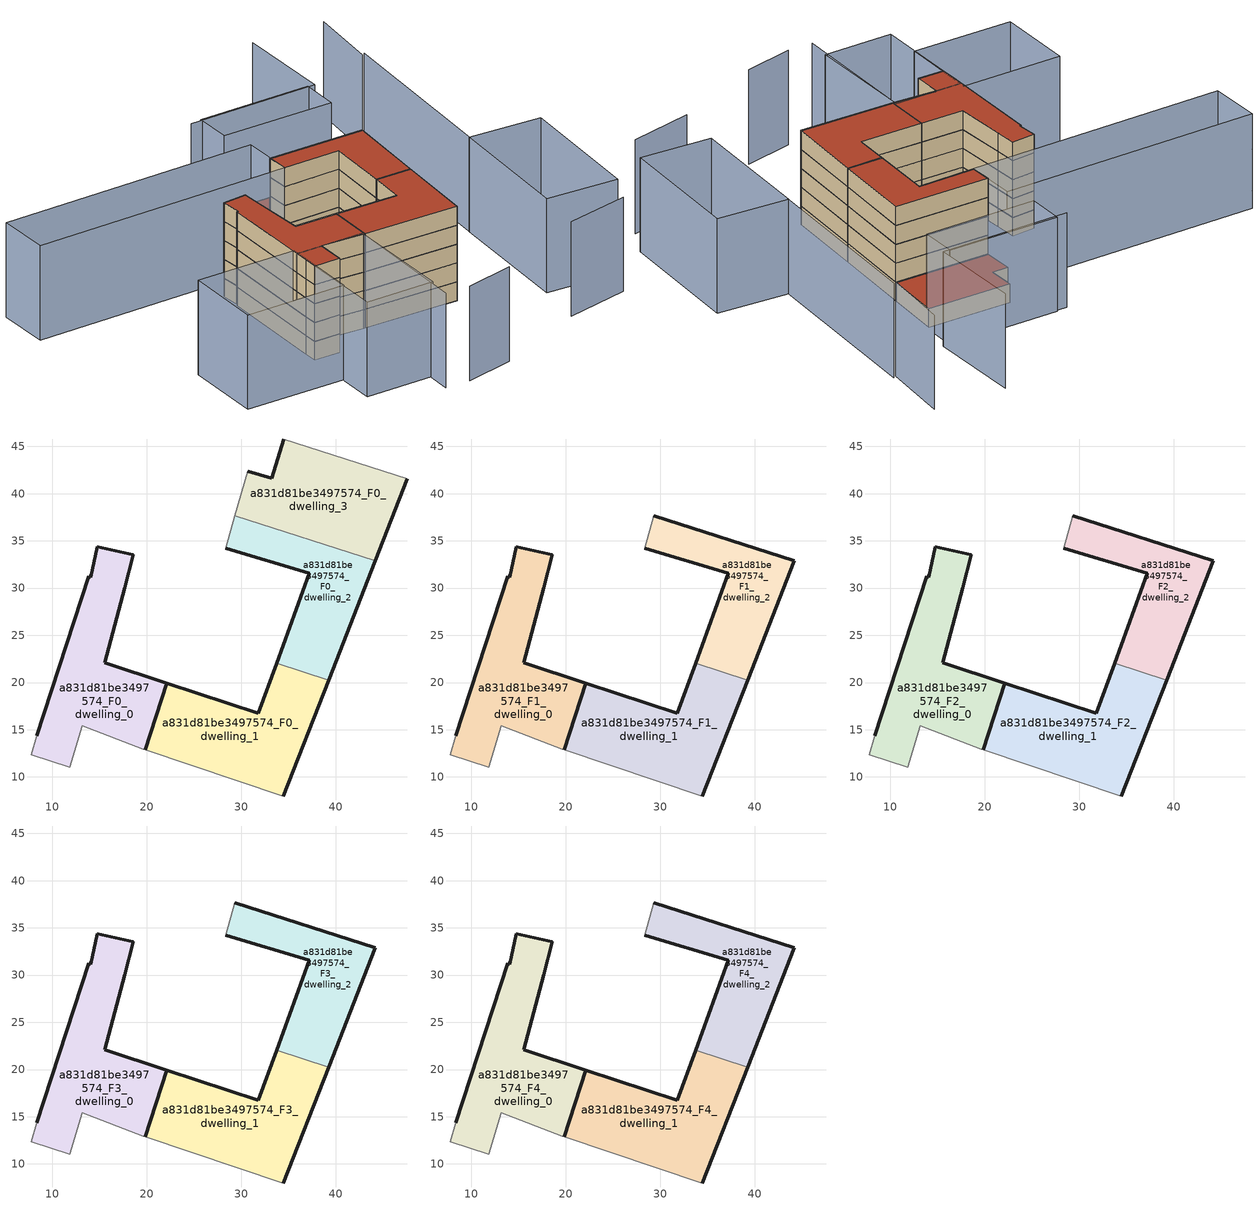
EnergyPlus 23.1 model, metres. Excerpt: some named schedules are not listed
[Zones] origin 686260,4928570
a831d81be3497574_F0_dwelling_0
 floor ground (EU_floor_Construction): 19.84,12.86 22.12,19.93 15.56,22.07 17.65,30.05 18.57,33.52 14.78,34.37 14.06,31.16 13.84,31.23 8.36,14.34 7.78,12.34 11.84,11.01 13.17,15.4 19.61,12.93 z0
 wall outside (EU_wall_Construction): 8.36,14.34 13.84,31.23 14.06,31.16 14.78,34.37 18.57,33.52 17.65,30.05 15.56,22.07 22.12,19.93 19.84,12.86 z0:3
 wall adiabatic (EU_wall_Construction): 19.84,12.86 19.61,12.93 13.17,15.4 11.84,11.01 7.78,12.34 8.36,14.34 z0:3
a831d81be3497574_F0_dwelling_1
 floor ground (EU_floor_Construction): 34.47,7.98 39.26,20.26 33.74,22.04 31.81,16.76 22.12,19.93 19.84,12.86 z0
 wall outside (EU_wall_Construction): 39.26,20.26 34.47,7.98 / 19.84,12.86 22.12,19.93 31.81,16.76 33.74,22.04 z0:3
 wall adiabatic (EU_wall_Construction): 34.47,7.98 19.84,12.86 z0:3
 wall to a831d81be3497574_F0_dwelling_2 (EU_wall_Construction): 33.74,22.04 39.26,20.26 z0:3
a831d81be3497574_F0_dwelling_2
 floor ground (EU_floor_Construction): 39.26,20.26 44.19,32.88 29.34,37.67 28.35,34.21 37.23,31.54 33.74,22.04 z0
 wall outside (EU_wall_Construction): 44.19,32.88 39.26,20.26 / 33.74,22.04 37.23,31.54 28.35,34.21 z0:3
 wall adiabatic (EU_wall_Construction): 28.35,34.21 29.34,37.67 z0:3
 wall to a831d81be3497574_F0_dwelling_3 (EU_wall_Construction): 29.34,37.67 44.19,32.89 z0:3
a831d81be3497574_F0_dwelling_3
 floor ground (EU_floor_Construction): 44.19,32.88 47.58,41.56 34.49,45.78 33.25,41.6 30.7,42.37 29.34,37.67 z0
 wall outside (EU_wall_Construction): 47.58,41.56 44.19,32.88 / 30.7,42.37 33.25,41.6 34.49,45.78 z0:3
 wall adiabatic (EU_wall_Construction): 34.49,45.78 47.58,41.56 / 29.34,37.67 30.7,42.37 z0:3
 roof outside (EU_roof_Construction): 47.58,41.56 44.19,32.88 29.34,37.67 30.7,42.37 33.25,41.6 34.49,45.78 z3
a831d81be3497574_F1_dwelling_0
 floor to a831d81be3497574_F0_dwelling_0 (EU_floor_Construction): 19.84,12.86 22.12,19.93 15.56,22.07 17.65,30.05 18.57,33.52 14.78,34.37 14.06,31.16 13.84,31.23 8.36,14.34 7.78,12.34 11.84,11.01 13.17,15.4 19.61,12.93 z3
 wall outside (EU_wall_Construction): 8.36,14.34 13.84,31.23 14.06,31.16 14.78,34.37 18.57,33.52 17.65,30.05 15.56,22.07 22.12,19.93 19.84,12.86 z3:6
 wall adiabatic (EU_wall_Construction): 19.84,12.86 19.61,12.93 13.17,15.4 11.84,11.01 7.78,12.34 8.36,14.34 z3:6
a831d81be3497574_F1_dwelling_1
 floor to a831d81be3497574_F0_dwelling_1 (EU_floor_Construction): 34.47,7.98 39.26,20.26 33.74,22.04 31.81,16.76 22.12,19.93 19.84,12.86 z3
 wall outside (EU_wall_Construction): 39.26,20.26 34.47,7.98 / 19.84,12.86 22.12,19.93 31.81,16.76 33.74,22.04 z3:6
 wall adiabatic (EU_wall_Construction): 34.47,7.98 19.84,12.86 z3:6
 wall to a831d81be3497574_F1_dwelling_2 (EU_wall_Construction): 33.74,22.04 39.26,20.26 z3:6
a831d81be3497574_F1_dwelling_2
 floor to a831d81be3497574_F0_dwelling_2 (EU_floor_Construction): 39.26,20.26 44.19,32.88 29.34,37.67 28.35,34.21 37.23,31.54 33.74,22.04 z3
 wall outside (EU_wall_Construction): 29.34,37.67 44.19,32.88 39.26,20.26 / 33.74,22.04 37.23,31.54 28.35,34.21 z3:6
 wall adiabatic (EU_wall_Construction): 28.35,34.21 29.34,37.67 z3:6
a831d81be3497574_F2_dwelling_0
 floor to a831d81be3497574_F1_dwelling_0 (EU_floor_Construction): 19.84,12.86 22.12,19.93 15.56,22.07 17.65,30.05 18.57,33.52 14.78,34.37 14.06,31.16 13.84,31.23 8.36,14.34 7.78,12.34 11.84,11.01 13.17,15.4 19.61,12.93 z6
 wall outside (EU_wall_Construction): 8.36,14.34 13.84,31.23 14.06,31.16 14.78,34.37 18.57,33.52 17.65,30.05 15.56,22.07 22.12,19.93 19.84,12.86 z6:9
 wall adiabatic (EU_wall_Construction): 19.84,12.86 19.61,12.93 13.17,15.4 11.84,11.01 7.78,12.34 8.36,14.34 z6:9
a831d81be3497574_F2_dwelling_1
 floor to a831d81be3497574_F1_dwelling_1 (EU_floor_Construction): 34.47,7.98 39.26,20.26 33.74,22.04 31.81,16.76 22.12,19.93 19.84,12.86 z6
 wall outside (EU_wall_Construction): 39.26,20.26 34.47,7.98 / 19.84,12.86 22.12,19.93 31.81,16.76 33.74,22.04 z6:9
 wall adiabatic (EU_wall_Construction): 34.47,7.98 19.84,12.86 z6:9
 wall to a831d81be3497574_F2_dwelling_2 (EU_wall_Construction): 33.74,22.04 39.26,20.26 z6:9
a831d81be3497574_F2_dwelling_2
 floor to a831d81be3497574_F1_dwelling_2 (EU_floor_Construction): 39.26,20.26 44.19,32.88 29.34,37.67 28.35,34.21 37.23,31.54 33.74,22.04 z6
 wall outside (EU_wall_Construction): 29.34,37.67 44.19,32.88 39.26,20.26 / 33.74,22.04 37.23,31.54 28.35,34.21 z6:9
 wall adiabatic (EU_wall_Construction): 28.35,34.21 29.34,37.67 z6:9
a831d81be3497574_F3_dwelling_0
 floor to a831d81be3497574_F2_dwelling_0 (EU_floor_Construction): 19.84,12.86 22.12,19.93 15.56,22.07 17.65,30.05 18.57,33.52 14.78,34.37 14.06,31.16 13.84,31.23 8.36,14.34 7.78,12.34 11.84,11.01 13.17,15.4 19.61,12.93 z9
 wall outside (EU_wall_Construction): 8.36,14.34 13.84,31.23 14.06,31.16 14.78,34.37 18.57,33.52 17.65,30.05 15.56,22.07 22.12,19.93 19.84,12.86 z9:12
 wall adiabatic (EU_wall_Construction): 19.84,12.86 19.61,12.93 13.17,15.4 11.84,11.01 7.78,12.34 8.36,14.34 z9:12
a831d81be3497574_F3_dwelling_1
 floor to a831d81be3497574_F2_dwelling_1 (EU_floor_Construction): 34.47,7.98 39.26,20.26 33.74,22.04 31.81,16.76 22.12,19.93 19.84,12.86 z9
 wall outside (EU_wall_Construction): 39.26,20.26 34.47,7.98 / 19.84,12.86 22.12,19.93 31.81,16.76 33.74,22.04 z9:12
 wall adiabatic (EU_wall_Construction): 34.47,7.98 19.84,12.86 z9:12
 wall to a831d81be3497574_F3_dwelling_2 (EU_wall_Construction): 33.74,22.04 39.26,20.26 z9:12
a831d81be3497574_F3_dwelling_2
 floor to a831d81be3497574_F2_dwelling_2 (EU_floor_Construction): 39.26,20.26 44.19,32.88 29.34,37.67 28.35,34.21 37.23,31.54 33.74,22.04 z9
 wall outside (EU_wall_Construction): 29.34,37.67 44.19,32.88 39.26,20.26 / 33.74,22.04 37.23,31.54 28.35,34.21 z9:12
 wall adiabatic (EU_wall_Construction): 28.35,34.21 29.34,37.67 z9:12
a831d81be3497574_F4_dwelling_0
 floor to a831d81be3497574_F3_dwelling_0 (EU_floor_Construction): 19.84,12.86 22.12,19.93 15.56,22.07 17.65,30.05 18.57,33.52 14.78,34.37 14.06,31.16 13.84,31.23 8.36,14.34 7.78,12.34 11.84,11.01 13.17,15.4 19.61,12.93 z12
 wall outside (EU_wall_Construction): 8.36,14.34 13.84,31.23 14.06,31.16 14.78,34.37 18.57,33.52 17.65,30.05 15.56,22.07 22.12,19.93 19.84,12.86 z12:15
 wall adiabatic (EU_wall_Construction): 19.84,12.86 19.61,12.93 13.17,15.4 11.84,11.01 7.78,12.34 8.36,14.34 z12:15
 roof outside (EU_roof_Construction): 18.57,33.52 17.65,30.05 15.56,22.07 22.12,19.93 19.84,12.86 19.61,12.93 13.17,15.4 11.84,11.01 7.78,12.34 8.36,14.34 13.84,31.23 14.06,31.16 14.78,34.37 z15
a831d81be3497574_F4_dwelling_1
 floor to a831d81be3497574_F3_dwelling_1 (EU_floor_Construction): 34.47,7.98 39.26,20.26 33.74,22.04 31.81,16.76 22.12,19.93 19.84,12.86 z12
 wall outside (EU_wall_Construction): 39.26,20.26 34.47,7.98 / 19.84,12.86 22.12,19.93 31.81,16.76 33.74,22.04 z12:15
 wall adiabatic (EU_wall_Construction): 34.47,7.98 19.84,12.86 z12:15
 wall to a831d81be3497574_F4_dwelling_2 (EU_wall_Construction): 33.74,22.04 39.26,20.26 z12:15
 roof outside (EU_roof_Construction): 39.26,20.26 34.47,7.98 19.84,12.86 22.12,19.93 31.81,16.76 33.74,22.04 z15
a831d81be3497574_F4_dwelling_2
 floor to a831d81be3497574_F3_dwelling_2 (EU_floor_Construction): 39.26,20.26 44.19,32.88 29.34,37.67 28.35,34.21 37.23,31.54 33.74,22.04 z12
 wall outside (EU_wall_Construction): 29.34,37.67 44.19,32.88 39.26,20.26 / 33.74,22.04 37.23,31.54 28.35,34.21 z12:15
 wall adiabatic (EU_wall_Construction): 28.35,34.21 29.34,37.67 z12:15
 roof outside (EU_roof_Construction): 44.19,32.88 39.26,20.26 33.74,22.04 37.23,31.54 28.35,34.21 29.34,37.67 z15
shading: 51.83,19.49 62.49,47.15 / 61.91,47.06 66.42,57.6 / 40.8,-7.51 51.25,-8.49 / 16.63,-8.52 24.7,-9.23 / 12.88,-7.25 19.61,12.93 / 19.61,12.93 34.47,7.98 / 55.15,61.43 50.61,46.66 / 50.61,46.66 30.57,52.81 / 62.71,15.55 55.04,-4.51 / 55.04,-4.51 44.18,-0.36 / 44.18,-0.36 51.85,19.71 / 51.85,19.71 62.71,15.55 / 5.78,5.44 -9.67,10.39 / -9.67,10.39 -5.81,22.44 / -5.81,22.44 9.64,17.49 / 9.64,17.49 5.78,5.44 / 28.35,34.21 -11.6,46.35 / -11.6,46.35 -9.13,54.48 / -9.13,54.48 30.82,42.34 / 30.82,42.34 28.35,34.21 / 47.9,41.46 30.61,46.93 / 30.61,46.93 32.41,52.59 / 32.41,52.59 49.7,47.12 / 49.7,47.12 47.9,41.46 / 19.74,13.34 14.41,-3.65 / 14.41,-3.65 3.8,-0.33 / 3.8,-0.33 9.13,16.67 / 9.13,16.67 19.74,13.34 z0:15
[Building]
EU S2 Campaign: North Axis=0; Terrain=City; Solar Distribution=FullExterior
[Site:Location]
Bologna: Latitude=44.5; Longitude=11.25; Time Zone=1; Elevation=37
[SizingPeriod:WeatherFileDays]
AnnualSizingPeriod: Begin Month=1; Begin Day of Month=1; End Month=12; End Day of Month=31; Day of Week for Start Day=Monday; Use Weather File Daylight Saving Period=No; Use Weather File Rain and Snow Indicators=No
[MATERIAL]
EU_InternalMass_Material: Roughness=MediumRough; Thickness=0.1; Conductivity=1; Density=1800; Specific Heat=900; Thermal Absorptance=0.9; Solar Absorptance=0.7; Visible Absorptance=0.7
[MATERIAL:NOMASS] Roughness=MediumRough; Thermal Absorptance=0.9; Solar Absorptance=0.7; Visible Absorptance=0.7
Name | Thermal Resistance
EU_wall_NoMass | 0.905828
EU_roof_NoMass | 0.37593
EU_floor_NoMass | 0.67114
[CONSTRUCTION]
EU_wall_Construction: EU_wall_NoMass
EU_roof_Construction: EU_roof_NoMass
EU_floor_Construction: EU_floor_NoMass
EU_InternalMass_Construction: EU_InternalMass_Material
[ZONE] Type=1; Multiplier=1; Ceiling Height=autocalculate; Floor Area=autocalculate; Part of Total Floor Area=Yes
Name | Volume
a831d81be3497574_F0_dwelling_0 | 447.695
a831d81be3497574_F1_dwelling_0; a831d81be3497574_F2_dwelling_0; a831d81be3497574_F3_dwelling_0; a831d81be3497574_F4_dwelling_0 | 447.693
a831d81be3497574_F0_dwelling_1 | 447.702
a831d81be3497574_F1_dwelling_1; a831d81be3497574_F2_dwelling_1; a831d81be3497574_F3_dwelling_1; a831d81be3497574_F4_dwelling_1 | 447.701
a831d81be3497574_F0_dwelling_2; a831d81be3497574_F1_dwelling_2; a831d81be3497574_F2_dwelling_2; a831d81be3497574_F3_dwelling_2; a831d81be3497574_F4_dwelling_2 | 339.847
a831d81be3497574_F0_dwelling_3 | 411.737
[INTERNALMASS] Construction=EU_InternalMass_Construction
Name | Zone or ZoneList | Surface Area
a831d81be3497574_F0_dwelling_0_EU_InternalMass | a831d81be3497574_F0_dwelling_0 | 149.231
a831d81be3497574_F0_dwelling_1_EU_InternalMass | a831d81be3497574_F0_dwelling_1 | 149.233
a831d81be3497574_F0_dwelling_2_EU_InternalMass | a831d81be3497574_F0_dwelling_2 | 113.282
a831d81be3497574_F0_dwelling_3_EU_InternalMass | a831d81be3497574_F0_dwelling_3 | 137.246
a831d81be3497574_F1_dwelling_0_EU_InternalMass | a831d81be3497574_F1_dwelling_0 | 187.9
a831d81be3497574_F1_dwelling_1_EU_InternalMass | a831d81be3497574_F1_dwelling_1 | 190.517
a831d81be3497574_F1_dwelling_2_EU_InternalMass | a831d81be3497574_F1_dwelling_2 | 170.59
a831d81be3497574_F2_dwelling_0_EU_InternalMass | a831d81be3497574_F2_dwelling_0 | 187.9
a831d81be3497574_F2_dwelling_1_EU_InternalMass | a831d81be3497574_F2_dwelling_1 | 190.517
a831d81be3497574_F2_dwelling_2_EU_InternalMass | a831d81be3497574_F2_dwelling_2 | 170.59
a831d81be3497574_F3_dwelling_0_EU_InternalMass | a831d81be3497574_F3_dwelling_0 | 187.9
a831d81be3497574_F3_dwelling_1_EU_InternalMass | a831d81be3497574_F3_dwelling_1 | 190.517
a831d81be3497574_F3_dwelling_2_EU_InternalMass | a831d81be3497574_F3_dwelling_2 | 170.59
a831d81be3497574_F4_dwelling_0_EU_InternalMass | a831d81be3497574_F4_dwelling_0 | 187.9
a831d81be3497574_F4_dwelling_1_EU_InternalMass | a831d81be3497574_F4_dwelling_1 | 190.517
a831d81be3497574_F4_dwelling_2_EU_InternalMass | a831d81be3497574_F4_dwelling_2 | 170.59
[OTHEREQUIPMENT] Fuel Type=Electricity; Design Level Calculation Method=Watts/Area; Power per Zone Floor Area=1; Fraction Latent=0; Fraction Radiant=0; Fraction Lost=0; Carbon Dioxide Generation Rate=0; EndUse Subcategory=EU_Step8_InternalGains
Name | Zone or ZoneList or Space or SpaceList | Schedule
EU_Step8_InternalGain_a831d81be3497574_F0_dwelling_0_f000 | a831d81be3497574_F0_dwelling_0 | EU_Step8_GainSchedule_a831d81be3497574_F0_dwelling_0_f000
EU_Step8_InternalGain_a831d81be3497574_F0_dwelling_1_f000 | a831d81be3497574_F0_dwelling_1 | EU_Step8_GainSchedule_a831d81be3497574_F0_dwelling_1_f000
EU_Step8_InternalGain_a831d81be3497574_F0_dwelling_2_f000 | a831d81be3497574_F0_dwelling_2 | EU_Step8_GainSchedule_a831d81be3497574_F0_dwelling_2_f000
EU_Step8_InternalGain_a831d81be3497574_F0_dwelling_3_f000 | a831d81be3497574_F0_dwelling_3 | EU_Step8_GainSchedule_a831d81be3497574_F0_dwelling_3_f000
EU_Step8_InternalGain_a831d81be3497574_F1_dwelling_0_f000 | a831d81be3497574_F1_dwelling_0 | EU_Step8_GainSchedule_a831d81be3497574_F1_dwelling_0_f000
EU_Step8_InternalGain_a831d81be3497574_F1_dwelling_1_f000 | a831d81be3497574_F1_dwelling_1 | EU_Step8_GainSchedule_a831d81be3497574_F1_dwelling_1_f000
EU_Step8_InternalGain_a831d81be3497574_F1_dwelling_2_f000 | a831d81be3497574_F1_dwelling_2 | EU_Step8_GainSchedule_a831d81be3497574_F1_dwelling_2_f000
EU_Step8_InternalGain_a831d81be3497574_F2_dwelling_0_f000 | a831d81be3497574_F2_dwelling_0 | EU_Step8_GainSchedule_a831d81be3497574_F2_dwelling_0_f000
EU_Step8_InternalGain_a831d81be3497574_F2_dwelling_1_f000 | a831d81be3497574_F2_dwelling_1 | EU_Step8_GainSchedule_a831d81be3497574_F2_dwelling_1_f000
EU_Step8_InternalGain_a831d81be3497574_F2_dwelling_2_f000 | a831d81be3497574_F2_dwelling_2 | EU_Step8_GainSchedule_a831d81be3497574_F2_dwelling_2_f000
EU_Step8_InternalGain_a831d81be3497574_F3_dwelling_0_f000 | a831d81be3497574_F3_dwelling_0 | EU_Step8_GainSchedule_a831d81be3497574_F3_dwelling_0_f000
EU_Step8_InternalGain_a831d81be3497574_F3_dwelling_1_f000 | a831d81be3497574_F3_dwelling_1 | EU_Step8_GainSchedule_a831d81be3497574_F3_dwelling_1_f000
EU_Step8_InternalGain_a831d81be3497574_F3_dwelling_2_f000 | a831d81be3497574_F3_dwelling_2 | EU_Step8_GainSchedule_a831d81be3497574_F3_dwelling_2_f000
EU_Step8_InternalGain_a831d81be3497574_F4_dwelling_0_f000 | a831d81be3497574_F4_dwelling_0 | EU_Step8_GainSchedule_a831d81be3497574_F4_dwelling_0_f000
EU_Step8_InternalGain_a831d81be3497574_F4_dwelling_1_f000 | a831d81be3497574_F4_dwelling_1 | EU_Step8_GainSchedule_a831d81be3497574_F4_dwelling_1_f000
EU_Step8_InternalGain_a831d81be3497574_F4_dwelling_2_f000 | a831d81be3497574_F4_dwelling_2 | EU_Step8_GainSchedule_a831d81be3497574_F4_dwelling_2_f000
[ZONEVENTILATION:DESIGNFLOWRATE] Schedule=EU_AlwaysOn; Design Flow Rate Calculation Method=AirChanges/Hour; Air Changes per Hour=0.73129; Ventilation Type=Natural; Fan Pressure Rise=0; Fan Total Efficiency=1; Constant Term Coefficient=1; Temperature Term Coefficient=0; Velocity Term Coefficient=0; Velocity Squared Term Coefficient=0; Minimum Indoor Temperature=-100; Maximum Indoor Temperature=100; Delta Temperature=-100; Minimum Outdoor Temperature=-100; Maximum Outdoor Temperature=100; Maximum Wind Speed=40
Name | Zone or ZoneList or Space or SpaceList
EU_ConstantAir_a831d81be3497574_F0_dwelling_0 | a831d81be3497574_F0_dwelling_0
EU_ConstantAir_a831d81be3497574_F0_dwelling_1 | a831d81be3497574_F0_dwelling_1
EU_ConstantAir_a831d81be3497574_F0_dwelling_2 | a831d81be3497574_F0_dwelling_2
EU_ConstantAir_a831d81be3497574_F0_dwelling_3 | a831d81be3497574_F0_dwelling_3
EU_ConstantAir_a831d81be3497574_F1_dwelling_0 | a831d81be3497574_F1_dwelling_0
EU_ConstantAir_a831d81be3497574_F1_dwelling_1 | a831d81be3497574_F1_dwelling_1
EU_ConstantAir_a831d81be3497574_F1_dwelling_2 | a831d81be3497574_F1_dwelling_2
EU_ConstantAir_a831d81be3497574_F2_dwelling_0 | a831d81be3497574_F2_dwelling_0
EU_ConstantAir_a831d81be3497574_F2_dwelling_1 | a831d81be3497574_F2_dwelling_1
EU_ConstantAir_a831d81be3497574_F2_dwelling_2 | a831d81be3497574_F2_dwelling_2
EU_ConstantAir_a831d81be3497574_F3_dwelling_0 | a831d81be3497574_F3_dwelling_0
EU_ConstantAir_a831d81be3497574_F3_dwelling_1 | a831d81be3497574_F3_dwelling_1
EU_ConstantAir_a831d81be3497574_F3_dwelling_2 | a831d81be3497574_F3_dwelling_2
EU_ConstantAir_a831d81be3497574_F4_dwelling_0 | a831d81be3497574_F4_dwelling_0
EU_ConstantAir_a831d81be3497574_F4_dwelling_1 | a831d81be3497574_F4_dwelling_1
EU_ConstantAir_a831d81be3497574_F4_dwelling_2 | a831d81be3497574_F4_dwelling_2
[HVACTEMPLATE:THERMOSTAT] Constant Heating Setpoint=20; Constant Cooling Setpoint=50
EU_HeatOnly_a831d81be3497574_F0_dwelling_0; EU_HeatOnly_a831d81be3497574_F0_dwelling_1; EU_HeatOnly_a831d81be3497574_F0_dwelling_2; EU_HeatOnly_a831d81be3497574_F0_dwelling_3; EU_HeatOnly_a831d81be3497574_F1_dwelling_0; EU_HeatOnly_a831d81be3497574_F1_dwelling_1; EU_HeatOnly_a831d81be3497574_F1_dwelling_2; EU_HeatOnly_a831d81be3497574_F2_dwelling_0; EU_HeatOnly_a831d81be3497574_F2_dwelling_1; EU_HeatOnly_a831d81be3497574_F2_dwelling_2; EU_HeatOnly_a831d81be3497574_F3_dwelling_0; EU_HeatOnly_a831d81be3497574_F3_dwelling_1; EU_HeatOnly_a831d81be3497574_F3_dwelling_2; EU_HeatOnly_a831d81be3497574_F4_dwelling_0; EU_HeatOnly_a831d81be3497574_F4_dwelling_1; EU_HeatOnly_a831d81be3497574_F4_dwelling_2
[HVACTEMPLATE:ZONE:IDEALLOADSAIRSYSTEM] System Availability Schedule=EU_AlwaysOn; Maximum Heating Supply Air Temperature=50; Minimum Cooling Supply Air Temperature=13; Maximum Heating Supply Air Humidity Ratio=0.0156; Minimum Cooling Supply Air Humidity Ratio=0.0077; Heating Limit=NoLimit; Cooling Limit=NoLimit; Heating Availability Schedule=EU_AlwaysOn; Cooling Availability Schedule=EU_CoolingOff; Dehumidification Control Type=ConstantSensibleHeatRatio; Cooling Sensible Heat Ratio=0.7; Dehumidification Setpoint=60; Humidification Control Type=None; Humidification Setpoint=30; Outdoor Air Method=None; Outdoor Air Flow Rate per Person=0.00944; Outdoor Air Flow Rate per Zone Floor Area=0; Outdoor Air Flow Rate per Zone=0; Demand Controlled Ventilation Type=None; Outdoor Air Economizer Type=NoEconomizer; Heat Recovery Type=None; Sensible Heat Recovery Effectiveness=0.7; Latent Heat Recovery Effectiveness=0.65
Name | Template Thermostat
a831d81be3497574_F0_dwelling_0 | EU_HeatOnly_a831d81be3497574_F0_dwelling_0
a831d81be3497574_F0_dwelling_1 | EU_HeatOnly_a831d81be3497574_F0_dwelling_1
a831d81be3497574_F0_dwelling_2 | EU_HeatOnly_a831d81be3497574_F0_dwelling_2
